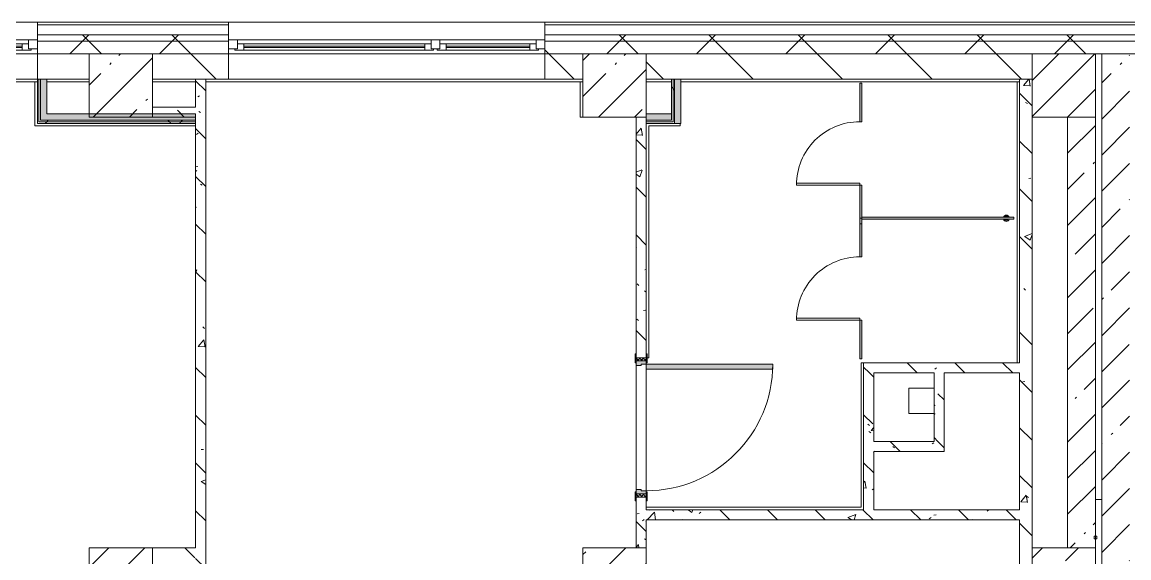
# Model space of a CAD drawing. Header units: millimetres. Extents: x -3456 to 185767, y -8553 to 29000.
# Drawn here: x 134976 to 143721, y 23120 to 27350 of the extents above; entities that cross this region are included whole.
import ezdxf

# ---------------------------------------------------------------- set-up
doc = ezdxf.new("R2010")
doc.units = ezdxf.units.MM
for name, color, linetype, lineweight, true_color in [('A-DOOR-3', 7, 'Continuous', 5, 0xaaaaaa), ('A-DOOR-4', 7, 'Continuous', 5, 0xe2e2e2), ('A-DOOR-FRAM-4', 7, 'Continuous', 5, 0xe2e2e2), ('A-DOOR-FRAM-5', 7, 'Continuous', 5, 0xaaaaaa), ('A-FLOR-2', 7, 'Continuous', 5, 0xaaaaaa), ('A-GENM-1', 7, 'Continuous', 5, 0xe2ddcd), ('I-WALL-1', 7, 'Continuous', 5, 0xe7e7e7), ('I-WALL-2', 7, 'Continuous', 9, 0xe7e7e7), ('I-WALL-5', 7, 'Continuous', 5, 0x787878)]:
    doc.layers.add(name, color=color, linetype=linetype, lineweight=lineweight, true_color=true_color)
for name, color, linetype, lineweight in [('A-DOOR-6', 7, 'Continuous', 5), ('A-GENM', 7, 'Continuous', 5), ('A-GLAZ-2', 7, 'Continuous', 5), ('A-WALL', 7, 'Continuous', 9), ('A-WALL-3', 7, 'Continuous', 5), ('I-WALL-3', 7, 'Continuous', 5), ('S-COLS-2', 7, 'Continuous', 5)]:
    doc.layers.add(name, color=color, linetype=linetype, lineweight=lineweight)
pattern_1 = [(45, (58756.86, 0), (-285.1231, 285.1231), []), (45, (59042, 0), (-285.1231, 285.1231), [504.031, -100.806, 16.764, -84.042])]
pattern_2 = [(135, (58756.86, 0), (-377.1708, -377.1708), [533.4, -88.9, 17.78, -88.9]), (135, (58756.86, 376.94), (-377.1708, -377.1708), []), (50, (58756.86, 0), (637.6445, -55.7866), [66.675, -733.425]), (355, (58756.86, 0), (-123.3494, 668.699), [53.34, -586.74]), (100.451, (58810, -4.65), (514.299, 612.908), [56.665, -623.315]), (46.184, (58756.86, 177.8), (948.7764, -147.15), [100.012, -1100.137]), (96.636, (58835.9, 165.5), (830.909, 865.997), [84.998, -934.973]), (351.184, (58756.9, 177.8), (830.918, 865.988), [80.01, -880.11]), (21, (58845.76, 133.35), (530.6506, -357.9283), [66.675, -733.425]), (326, (58845.76, 133.35), (216.308, 644.6585), [53.34, -586.74]), (71.451, (58890, 103.5), (746.9596, 286.7243), [56.665, -623.315]), (37.5, (58756.86, 0), (10.81053, 295.9426), [16.764, -562.864, 16.764, -578.866, -588.962]), (37.5, (58756.86, 0), (10.81053, 295.9426), [-1175.258, 16.764, -572.198]), (7.5, (58756.86, 0), (233.8692, 350.6318), [16.764, -322.834, 16.764, -549.529, -224.472]), (7.5, (58756.86, 0), (233.8692, 350.6318), [-905.891, 16.764, -207.708]), (327.5, (58558.61, 0), (474.5678, -20.0513), [16.764, -205.486, 16.764, -676.656, -920.115]), (327.5, (58558.61, 0), (474.5678, -20.0513), [-915.67, 16.764, -903.351]), (317.5, (58469.7, 0), (518.4522, 88.9934), [16.764, -272.161, 16.764, -443.738, -653.415]), (317.5, (58469.7, 0), (518.4522, 88.9934), [-749.427, 16.764, -636.651])]
pattern_3 = [(45, (58756.86, 0), (-353.5534, 353.5534), []), (135, (58756.86, 0), (-353.5534, -353.5534), [])]
pattern_4 = [(45, (58756.86, 0), (-530.33, 530.33), []), (135, (58756.86, 0), (-530.33, -530.33), [])]

# ---------------------------------------------------------------- blocks, each defined once
blk = doc.blocks.new('BSC_Колонна _Прямоугольная - 500х500-23287078-2_6_1_птичка')
at = {"layer": 'S-COLS-2'}
h = blk.add_hatch(dxfattribs=at)
h.set_pattern_fill('FP_129', color=256, style=0, pattern_type=2)
h.set_pattern_definition([(45, (-84450, -22950), (-285.1231, 285.1231), []), (45, (-84164.88, -22950), (-285.1231, 285.1231), [504.031, -100.806, 16.764, -84.042])])
h.paths.add_polyline_path([(-250, -250), (250, -250), (250, 250), (-250, 250), (-250, -158.4)])
for p, q in [((250, 250), (-250, 250)), ((-250, 250), (-250, -250)), ((250, -250), (250, 250)), ((-250, -250), (250, -250))]:
    blk.add_line(p, q, dxfattribs=at)
blk = doc.blocks.new('BSC_Колонна _Прямоугольная - 500х500-V122-2_6_1_птичка')
at = {"layer": 'S-COLS-2'}
h = blk.add_hatch(dxfattribs=at)
h.set_pattern_fill('FP_152', color=256, style=0, pattern_type=2)
h.set_pattern_definition([(45, (-77000, -22950), (-285.1231, 285.1231), []), (45, (-76714.88, -22950), (-285.1231, 285.1231), [504.031, -100.806, 16.764, -84.042])])
h.paths.add_polyline_path([(-250, -250), (250, -250), (250, 250), (-250, 250), (-250, -158.4)])
for p, q in [((250, 250), (-250, 250)), ((-250, 250), (-250, -250)), ((250, -250), (250, 250)), ((-250, -250), (250, -250))]:
    blk.add_line(p, q, dxfattribs=at)
blk = doc.blocks.new('110_Дверь_СКБ_1Ст_Внутренняя1 - Д-4 1100x2100h_су мгн-32391219-2_6_1_птичка')
at = {"layer": 'A-DOOR-3'}
h = blk.add_hatch(dxfattribs=at)
h.set_pattern_fill('FP_156', color=256, style=0, pattern_type=2)
h.set_pattern_definition([(135, (1751.41, 104.685), (-14.14214, -14.14214), []), (225, (1751.41, 104.685), (14.14214, -14.14214), [])])
h.paths.add_polyline_path([(562.5, 40), (537.5, 40), (537.5, -40), (562.5, -40)])
at = {"layer": 'A-DOOR-4'}
h = blk.add_hatch(color=256, dxfattribs=at)
h.paths.add_polyline_path([(537.5, 40), (512.5, 40), (512.5, 0), (502.5, 0), (502.5, -40), (537.5, -40)])
h.paths.add_polyline_path([(-477.5, 0), (-487.5, 0), (-487.5, 40), (-512.5, 40), (-512.5, -40), (-477.5, -40)])
at = {"layer": 'A-DOOR-FRAM-4'}
for points in [[(-447.5, 40), (-447.5, 1040), (-487.5, 1040), (-487.5, 40)], [(-497.5, 40), (-497.5, 48), (-567.5, 48), (-567.5, 40)], [(592.5, 48), (522.5, 48), (522.5, 40), (592.5, 40)], [(-497.5, -40), (-567.5, -40), (-567.5, -48), (-497.5, -48)], [(592.5, -48), (592.5, -40), (522.5, -40), (522.5, -48)]]:
    blk.add_hatch(color=256, dxfattribs=at).paths.add_polyline_path(points)
at = {"layer": 'A-DOOR-FRAM-5'}
h = blk.add_hatch(dxfattribs=at)
h.set_pattern_fill('FP_157', color=256, style=0, pattern_type=2)
h.set_pattern_definition([(45, (-371.384, 104.685), (-14.1421, 14.1421), []), (135, (-371.384, 104.685), (-14.1421, -14.1421), [])])
h.paths.add_polyline_path([(-512.5, 40), (-537.5, 40), (-537.5, -40), (-512.5, -40)])
at = {"layer": 'A-DOOR-3'}
for p, q in [((-487.5, 1040), (-487.5, 40)), ((-447.5, 1040), (-487.5, 1040)), ((-447.5, 40), (-447.5, 1040)), ((-487.5, 40), (-447.5, 40))]:
    blk.add_line(p, q, dxfattribs=at)
blk.add_arc((-487.5, 40), 1000, 360, 90, dxfattribs=at)
at = {"layer": 'A-DOOR-FRAM-5'}
for p, q in [((-497.5, 48), (-567.5, 48)), ((-567.5, 48), (-567.5, 40)), ((-567.5, 40), (-497.5, 40)), ((-512.5, 40), (-537.5, 40)), ((-537.5, 40), (-537.5, -40)), ((-487.5, 40), (-512.5, 40)), ((-512.5, 40), (-512.5, -40)), ((-512.5, -40), (-512.5, 40)), ((-497.5, 40), (-512.5, 40)), ((-512.5, 40), (-512.5, 39)), ((-512.5, 39), (-497.5, 39)), ((-497.5, 40), (-497.5, 48)), ((-497.5, 39), (-497.5, 40)), ((-487.5, 0), (-487.5, 40)), ((-477.5, 0), (-487.5, 0)), ((-477.5, -40), (-477.5, 0)), ((512.5, 0), (502.5, 0)), ((502.5, 0), (502.5, -40)), ((512.5, 40), (512.5, 0)), ((537.5, 40), (512.5, 40)), ((592.5, 48), (522.5, 48)), ((522.5, 48), (522.5, 40)), ((537.5, 40), (522.5, 40)), ((522.5, 40), (522.5, 39)), ((522.5, 40), (592.5, 40)), ((522.5, 39), (537.5, 39)), ((537.5, -40), (537.5, 40)), ((562.5, 40), (537.5, 40)), ((537.5, 40), (537.5, -40)), ((537.5, 39), (537.5, 40)), ((562.5, -40), (562.5, 40)), ((592.5, 40), (592.5, 48)), ((-497.5, -40), (-567.5, -40)), ((-567.5, -40), (-567.5, -48)), ((-567.5, -48), (-497.5, -48)), ((-537.5, -40), (-512.5, -40)), ((-497.5, -39), (-512.5, -39)), ((-512.5, -39), (-512.5, -40)), ((-512.5, -40), (-477.5, -40)), ((-512.5, -40), (-497.5, -40)), ((-497.5, -40), (-497.5, -39)), ((-497.5, -48), (-497.5, -40)), ((502.5, -40), (537.5, -40)), ((537.5, -39), (522.5, -39)), ((522.5, -39), (522.5, -40)), ((522.5, -40), (537.5, -40)), ((592.5, -40), (522.5, -40)), ((522.5, -40), (522.5, -48)), ((522.5, -48), (592.5, -48)), ((537.5, -40), (537.5, -39)), ((537.5, -40), (562.5, -40)), ((592.5, -48), (592.5, -40))]:
    blk.add_line(p, q, dxfattribs=at)
blk = doc.blocks.new('120_Окно_СКБ_2Ст - 120_Окно_СКБ_2Ст 2500х2500 _мал створка справа_-23206729-2_6_1_птичка')
at = {"layer": 'A-GLAZ-2'}
for p, q in [((-1250, -75), (-1250, -5)), ((-1250, -5), (-1180, -5)), ((1250, -5), (-1250, -5)), ((-1180, -75), (-1250, -75)), ((-1250, -75), (-1200, -75)), ((-1180, -75), (-1200, -75)), ((-1200, -75), (-1200, -85)), ((-1200, -85), (370, -85)), ((370, -85), (-1200, -85)), ((-1180, -5), (-1180, -75)), ((350, -35), (-1180, -35)), ((-1180, -35), (-1180, -75)), ((-1130, -85), (-1130, -35)), ((-1130, -55), (300, -55)), ((300, -65), (-1130, -65)), ((300, -85), (300, -35)), ((350, -75), (350, -5)), ((350, -5), (420, -5)), ((350, -75), (350, -35)), ((420, -75), (350, -75)), ((370, -75), (350, -75)), ((370, -75), (400, -75)), ((370, -85), (370, -75)), ((420, -75), (400, -75)), ((400, -75), (400, -85)), ((400, -85), (1200, -85)), ((1200, -85), (400, -85)), ((420, -5), (420, -75)), ((1180, -35), (420, -35)), ((420, -35), (420, -75)), ((470, -85), (470, -35)), ((470, -55), (1130, -55)), ((1130, -65), (470, -65)), ((1130, -85), (1130, -35)), ((1180, -75), (1180, -5)), ((1180, -5), (1250, -5)), ((1180, -75), (1180, -35)), ((1250, -75), (1180, -75)), ((1200, -75), (1180, -75)), ((1200, -75), (1250, -75)), ((1200, -85), (1200, -75)), ((1250, -5), (1250, -75))]:
    blk.add_line(p, q, dxfattribs=at)
blk = doc.blocks.new('120_Окно_СКБ_2Ст - 120_Окно_СКБ_2Ст 2100х2400 _мал створка справа_-19092174-2_6_1_птичка')
at = {"layer": 'A-GLAZ-2'}
for p, q in [((-1050, -75), (-1050, -5)), ((-1050, -5), (-980, -5)), ((1050, -5), (-1050, -5)), ((-980, -75), (-1050, -75)), ((-1050, -75), (-1000, -75)), ((-980, -75), (-1000, -75)), ((-1000, -75), (-1000, -85)), ((-1000, -85), (170, -85)), ((170, -85), (-1000, -85)), ((-980, -5), (-980, -75)), ((150, -35), (-980, -35)), ((-980, -35), (-980, -75)), ((-930, -85), (-930, -35)), ((-930, -55), (100, -55)), ((100, -65), (-930, -65)), ((100, -85), (100, -35)), ((150, -75), (150, -5)), ((150, -5), (220, -5)), ((150, -75), (150, -35)), ((220, -75), (150, -75)), ((170, -75), (150, -75)), ((170, -75), (200, -75)), ((170, -85), (170, -75)), ((220, -75), (200, -75)), ((200, -75), (200, -85)), ((200, -85), (1000, -85)), ((1000, -85), (200, -85)), ((220, -5), (220, -75)), ((980, -35), (220, -35)), ((220, -35), (220, -75)), ((270, -85), (270, -35)), ((270, -55), (930, -55)), ((930, -65), (270, -65)), ((930, -85), (930, -35)), ((980, -75), (980, -5)), ((980, -5), (1050, -5)), ((980, -75), (980, -35)), ((1050, -75), (980, -75)), ((1000, -75), (980, -75)), ((1000, -75), (1050, -75)), ((1000, -85), (1000, -75)), ((1050, -5), (1050, -75))]:
    blk.add_line(p, q, dxfattribs=at)
blk = doc.blocks.new('BSC_Колонна _Прямоугольная - 500х500-V177-2_6_1_птичка')
at = {"layer": 'S-COLS-2'}
h = blk.add_hatch(dxfattribs=at)
h.set_pattern_fill('FP_194', color=256, style=0, pattern_type=2)
h.set_pattern_definition([(45, (-80900, -22950), (-285.1231, 285.1231), []), (45, (-80614.88, -22950), (-285.1231, 285.1231), [504.031, -100.806, 16.764, -84.042])])
h.paths.add_polyline_path([(-250, -250), (250, -250), (250, 250), (-250, 250), (-250, -158.4)])
for p, q in [((250, 250), (-250, 250)), ((-250, 250), (-250, -250)), ((250, -250), (250, 250)), ((-250, -250), (250, -250))]:
    blk.add_line(p, q, dxfattribs=at)
blk = doc.blocks.new('131_Сантехническая перегородка_Дверь - СД-1-V217-2_6_1_птичка')
at = {"layer": 'A-GENM-1'}
for points in [[(0, -8), (305.2, -8), (305.2, 8), (0, 8)], [(805.2, -8), (1110.4, -8), (1110.4, 8), (805.2, 8)]]:
    blk.add_hatch(color=256, dxfattribs=at).paths.add_polyline_path(points)
at = {"layer": 'A-DOOR-6'}
for p, q in [((321.2, 508), (305.2, 508)), ((305.2, 8), (305.2, 508)), ((321.2, 8), (321.2, 508)), ((321.2, 8), (305.2, 8))]:
    blk.add_line(p, q, dxfattribs=at)
blk.add_arc((305.2, 8), 500, 360, 90, dxfattribs=at)
at = {"layer": 'A-GENM'}
for p, q in [((305.2, 8), (0, 8)), ((0, 8), (0, -8)), ((305.2, -8), (305.2, 8)), ((1110.4, 8), (805.2, 8)), ((805.2, 8), (805.2, -8)), ((1110.4, -8), (1110.4, 8)), ((0, -8), (305.2, -8)), ((805.2, -8), (1110.4, -8))]:
    blk.add_line(p, q, dxfattribs=at)
blk = doc.blocks.new('131_Сантехническая перегородка 8 - СП-1-30911291-2_6_1_птичка')
at = {"layer": 'A-GENM-1'}
blk.add_hatch(color=256, dxfattribs=at).paths.add_polyline_path([(1200, 8), (0, 8), (0, -8), (1200, -8)])
at = {"layer": 'A-GENM'}
for p, q in [((1200, 8), (0, 8)), ((0, 8), (0, -8)), ((1200, -8), (1200, 8)), ((0, -8), (1200, -8))]:
    blk.add_line(p, q, dxfattribs=at)
at = {"layer": 'A-GENM', "flags": 128}
for points in [[(71.5, 8), (71.1, 8.5), (70.8, 9), (70.4, 9.5), (70, 9.9), (69.6, 10.4), (69.2, 10.8), (68.8, 11.2), (68.3, 11.6), (67.8, 12), (67.3, 12.3), (66.8, 12.7), (66.3, 13), (65.8, 13.3), (65.3, 13.6), (64.7, 13.8), (64.2, 14), (63.6, 14.3), (63, 14.4), (62.4, 14.6), (61.9, 14.7), (61.3, 14.9), (60.7, 14.9), (60.1, 15), (59.5, 15.1), (58.9, 15.1), (58.3, 15.1), (57.7, 15), (57.1, 15), (56.5, 14.9), (55.9, 14.8), (55.3, 14.7), (54.7, 14.5), (54.1, 14.4), (53.5, 14.2), (53, 13.9), (52.4, 13.7), (51.9, 13.4), (51.4, 13.2), (50.8, 12.9), (50.3, 12.5), (49.8, 12.2), (49.3, 11.8), (48.9, 11.4), (48.4, 11), (48, 10.6), (47.6, 10.2), (47.2, 9.7), (46.8, 9.3), (46.4, 8.8), (46.1, 8.3), (45.9, 8)], [(45.9, -8), (46.3, -8.5), (46.6, -9), (47, -9.5), (47.4, -9.9), (47.8, -10.4), (48.2, -10.8), (48.6, -11.2), (49.1, -11.6), (49.6, -12), (50, -12.3), (50.5, -12.7), (51.1, -13), (51.6, -13.3), (52.1, -13.6), (52.7, -13.8), (53.2, -14), (53.8, -14.3), (54.4, -14.4), (54.9, -14.6), (55.5, -14.7), (56.1, -14.9), (56.7, -14.9), (57.3, -15), (57.9, -15.1), (58.5, -15.1), (59.1, -15.1), (59.7, -15), (60.3, -15), (60.9, -14.9), (61.5, -14.8), (62.1, -14.7), (62.7, -14.5), (63.3, -14.4), (63.8, -14.2), (64.4, -13.9), (65, -13.7), (65.5, -13.4), (66, -13.2), (66.6, -12.9), (67.1, -12.5), (67.6, -12.2), (68, -11.8), (68.5, -11.4), (69, -11), (69.4, -10.6), (69.8, -10.2), (70.2, -9.7), (70.6, -9.3), (70.9, -8.8), (71.3, -8.3), (71.5, -8)]]:
    blk.add_lwpolyline(points, dxfattribs=at)
at = {"layer": 'A-GENM'}
for radius, start, end in [(24.6, 19.91127, 160.08873), (17.6, 45, 135), (17.6, 45, 135), (15.1, 45, 135), (24.6, 199.91127, 340.08873), (17.6, 225, 315), (17.6, 225, 315), (15.1, 225, 315)]:
    blk.add_arc((58.7, 0), radius, start, end, dxfattribs=at)

msp = doc.modelspace()

# ---------------------------------------------------------------- hatches: boundary and pattern name
at = {"layer": 'A-WALL-3'}
h = msp.add_hatch(dxfattribs=at)
h.set_pattern_fill('FP_120', color=256, style=0, pattern_type=2)
h.set_pattern_definition(pattern_3)
h.paths.add_polyline_path([(150363.5, 27200), (151916.9, 27200), (151916.9, 27250), (139106.9, 27250), (139106.9, 27200), (148508.4, 27200)])
h.paths.add_polyline_path([(135523.4, 27200), (136606.9, 27200), (136606.9, 27250), (135096.9, 27250), (135096.9, 27200)])
h.paths.add_polyline_path([(132740.9, 27200), (132996.9, 27200), (132996.9, 27250), (127616.9, 27250), (127616.9, 27200), (131813.4, 27200)])
h.paths.add_polyline_path([(119512.1, 27200), (119796.9, 27200), (119796.9, 27250), (118616.9, 27250), (118616.9, 27200), (118828.3, 27200)])
h.paths.add_polyline_path([(126712.1, 27200), (126716.9, 27200), (126712.1, 27250), (124916.9, 27250), (124916.9, 27200), (126248.3, 27200)])
h.paths.add_polyline_path([(123712.1, 27200), (124016.9, 27200), (124016.9, 27250), (122936.9, 27250), (122936.9, 27200), (123465.8, 27200)])
h.paths.add_polyline_path([(115582, 27200), (115916.9, 27200), (115916.9, 27250), (114666.7, 27250), (114666.7, 27200), (115118.3, 27200)])
h.paths.add_polyline_path([(113263.3, 27200), (113766.7, 27200), (113766.7, 27250), (112617, 27250), (112617, 27200)])
h.paths.add_polyline_path([(108625.7, 27200), (109517, 27200), (109517, 27250), (108417.1, 27250), (108417.1, 27200)])
h.paths.add_polyline_path([(106770.7, 27200), (107517.1, 27200), (107517.1, 27250), (106263.9, 27250), (106263.9, 27200)])
h.paths.add_polyline_path([(103163.9, 27200), (103163.9, 27250), (100766.9, 27250), (100766.9, 27200), (102133.2, 27200)])
h = msp.add_hatch(dxfattribs=at)
h.set_pattern_fill('FP_120', color=256, style=0, pattern_type=2)
h.set_pattern_definition(pattern_3)
h.paths.add_polyline_path([(150363.5, 27100), (151816.9, 27100), (151816.9, 27200), (139106.9, 27200), (139106.9, 27100), (148508.4, 27100)])
h.paths.add_polyline_path([(131813.4, 27100), (132996.9, 27100), (132996.9, 27200), (127616.9, 27200), (127616.9, 27100), (129958.3, 27100)])
h.paths.add_polyline_path([(125516.9, 27100), (126716.9, 27100), (126712.1, 27200), (124916.9, 27200), (124916.9, 27100), (125320.8, 27100)])
h.paths.add_polyline_path([(135523.4, 27100), (136606.9, 27100), (136606.9, 27200), (135096.9, 27200), (135096.9, 27100), (135506.9, 27100)])
h.paths.add_polyline_path([(113263.3, 27100), (113766.7, 27100), (113766.7, 27200), (112617, 27200), (112617, 27100)])
h.paths.add_polyline_path([(123465.8, 27100), (124016.9, 27100), (124016.9, 27200), (122936.9, 27200), (122936.9, 27100)])
h.paths.add_polyline_path([(115916.9, 27100), (115916.9, 27200), (114666.7, 27200), (114666.7, 27100), (115582, 27100)])
h.paths.add_polyline_path([(118828.3, 27100), (119796.9, 27100), (119796.9, 27200), (118616.9, 27200), (118616.9, 27100)])
h.paths.add_polyline_path([(108625.7, 27100), (109517, 27100), (109517, 27200), (108417.1, 27200), (108417.1, 27100)])
h.paths.add_polyline_path([(106770.7, 27100), (107517.1, 27100), (107517.1, 27200), (106263.9, 27200), (106263.9, 27100)])
h.paths.add_polyline_path([(100816.9, 27100), (103163.9, 27100), (103163.9, 27200), (100816.9, 27200)])
at = {"layer": 'I-WALL-1'}
for points in [[(135171.9, 26625), (135171.9, 26900), (135121.9, 26900), (135121.9, 26625)], [(140181.9, 26550), (140181.9, 26900), (140131.9, 26900), (140131.9, 26550), (140160.9, 26550)], [(136346.9, 26575), (136346.9, 26625), (135121.9, 26625), (135121.9, 26575), (135523.4, 26575)]]:
    msp.add_hatch(color=256, dxfattribs=at).paths.add_polyline_path(points)
at = {"layer": 'I-WALL-2'}
msp.add_hatch(color=256, dxfattribs=at).paths.add_polyline_path([(140106.9, 26575), (140106.9, 26625), (139906.9, 26625), (139906.9, 26575)])
at = {"layer": 'I-WALL-3'}
h = msp.add_hatch(dxfattribs=at)
h.set_pattern_fill('FP_131', color=256, style=0, pattern_type=2)
h.set_pattern_definition([(135, (58756.86, 0), (-353.5534, -353.5534), [])])
h.paths.add_polyline_path([(142956.9, 26900), (142956.9, 27100), (139906.9, 27100), (139906.9, 26900), (142943.4, 26900)])
h.paths.add_polyline_path([(132996.9, 26900), (132996.9, 27100), (132796.9, 27100), (132796.9, 26900)])
h.paths.add_polyline_path([(132296.9, 26900), (132296.9, 27100), (129566.9, 27100), (129566.9, 26900), (131813.4, 26900)])
h.paths.add_polyline_path([(135506.9, 26900), (135506.9, 27100), (135096.9, 27100), (135096.9, 26900)])
h.paths.add_polyline_path([(139233.4, 26900), (139406.9, 26900), (139406.9, 27100), (139106.9, 27100), (139106.9, 26900)])
h.paths.add_polyline_path([(136006.9, 26900), (136606.9, 26900), (136606.9, 27100), (136006.9, 27100)])
h.paths.add_polyline_path([(124016.9, 26900), (124016.9, 27100), (122916.9, 27100), (122916.9, 26900), (123465.8, 26900)])
h.paths.add_polyline_path([(126248.3, 26900), (126716.9, 26900), (126712.1, 27100), (125516.9, 27100), (125516.9, 26900)])
h.paths.add_polyline_path([(119816.9, 26900), (119816.9, 27100), (118616.9, 27100), (118616.9, 26900), (119755.8, 26900)])
h.paths.add_polyline_path([(127616.9, 26900), (129066.9, 26900), (129066.9, 27100), (127616.9, 27100)])
h.paths.add_polyline_path([(115582, 26900), (115916.9, 26900), (115916.9, 27100), (114666.7, 27100), (114666.7, 26900), (115118.3, 26900)])
h.paths.add_polyline_path([(109517, 26900), (109517, 27100), (109121.7, 27100), (109121.7, 26900)])
h.paths.add_polyline_path([(112617, 26900), (113766.7, 26900), (113766.7, 27100), (112617, 27100)])
h = msp.add_hatch(dxfattribs=at)
h.set_pattern_fill('FP_128', color=256, style=0, pattern_type=2)
h.set_pattern_definition(pattern_1)
h.paths.add_polyline_path([(143506.9, 18370), (143726.9, 18370), (143726.9, 27100), (143506.9, 27100), (143506.9, 18742.3)])
h = msp.add_hatch(dxfattribs=at)
h.set_pattern_fill('FP_224', color=256, style=0, pattern_type=2)
h.set_pattern_definition(pattern_4)
h.paths.add_polyline_path([(140106.9, 26575), (140119.4, 26575), (140119.4, 26900), (140106.9, 26900), (140106.9, 26625)])
h = msp.add_hatch(dxfattribs=at)
h.set_pattern_fill('FP_224', color=256, style=0, pattern_type=2)
h.set_pattern_definition(pattern_4)
h.paths.add_polyline_path([(140131.9, 26562.5), (140131.9, 26900), (140119.4, 26900), (140119.4, 26562.5)])
h = msp.add_hatch(dxfattribs=at)
h.set_pattern_fill('FP_128', color=256, style=0, pattern_type=2)
h.set_pattern_definition(pattern_1)
h.paths.add_polyline_path([(143456.9, 15150), (143456.9, 15530), (143236.9, 15530), (143236.9, 15150)])
h.paths.add_polyline_path([(143236.9, 18570), (143456.9, 18570), (143456.9, 18600), (143236.9, 18600)])
h.paths.add_polyline_path([(143236.9, 19100), (143456.9, 19100), (143456.9, 22700), (143236.9, 22700), (143236.9, 19320.8)])
h.paths.add_polyline_path([(143361, 23200), (143456.9, 23200), (143456.9, 26600), (143236.9, 26600), (143236.9, 23200)])
h = msp.add_hatch(dxfattribs=at)
h.set_pattern_fill('FP_224', color=256, style=0, pattern_type=2)
h.set_pattern_definition(pattern_4)
h.paths.add_polyline_path([(136346.9, 26550), (136346.9, 26562.5), (135096.9, 26562.5), (135096.9, 26550), (135523.4, 26550)])
h = msp.add_hatch(dxfattribs=at)
h.set_pattern_fill('FP_224', color=256, style=0, pattern_type=2)
h.set_pattern_definition(pattern_4)
h.paths.add_polyline_path([(136346.9, 26562.5), (136346.9, 26575), (135109.4, 26575), (135109.4, 26562.5), (135523.4, 26562.5)])
at = {"layer": 'I-WALL-5'}
h = msp.add_hatch(dxfattribs=at)
h.set_pattern_fill('FP_139', color=256, style=0, pattern_type=2)
h.set_pattern_definition(pattern_2)
h.paths.add_polyline_path([(136346.9, 18800), (136426.9, 18800), (136426.9, 26900), (136346.9, 26900), (136346.9, 20477.7)])
h = msp.add_hatch(dxfattribs=at)
h.set_pattern_fill('FP_139', color=256, style=0, pattern_type=2)
h.set_pattern_definition(pattern_2)
h.paths.add_polyline_path([(142943.4, 18800), (142956.9, 18800), (142956.9, 26900), (142857.6, 26900), (142857.6, 18800)])
h = msp.add_hatch(dxfattribs=at)
h.set_pattern_fill('FP_139', color=256, style=0, pattern_type=2)
h.set_pattern_definition(pattern_2)
h.paths.add_polyline_path([(136346.9, 26600), (136346.9, 26680), (136006.9, 26680), (136006.9, 26600)])
h = msp.add_hatch(dxfattribs=at)
h.set_pattern_fill('FP_139', color=256, style=0, pattern_type=2)
h.set_pattern_definition(pattern_2)
h.paths.add_polyline_path([(139906.9, 23200), (139906.9, 23600), (139826.9, 23600), (139826.9, 23200)])
h.paths.add_polyline_path([(139826.9, 24700), (139906.9, 24700), (139906.9, 26600), (139826.9, 26600), (139826.9, 24730)])
h = msp.add_hatch(dxfattribs=at)
h.set_pattern_fill('FP_139', color=256, style=0, pattern_type=2)
h.set_pattern_definition(pattern_2)
h.paths.add_polyline_path([(142015.9, 24580), (142857.6, 24580), (142857.6, 24660), (141625.4, 24660), (141625.4, 24580), (141705.4, 24580)])
h = msp.add_hatch(dxfattribs=at)
h.set_pattern_fill('FP_139', color=256, style=0, pattern_type=2)
h.set_pattern_definition(pattern_2)
h.paths.add_polyline_path([(141625.4, 23500), (141705.4, 23500), (141705.4, 24580), (141625.4, 24580), (141625.4, 23948.5)])
h = msp.add_hatch(dxfattribs=at)
h.set_pattern_fill('FP_139', color=256, style=0, pattern_type=2)
h.set_pattern_definition(pattern_2)
h.paths.add_polyline_path([(142262, 24040), (142262, 24580), (142182, 24580), (142182, 24040)])
h = msp.add_hatch(dxfattribs=at)
h.set_pattern_fill('FP_139', color=256, style=0, pattern_type=2)
h.set_pattern_definition(pattern_2)
h.paths.add_polyline_path([(141705.4, 23960), (142262, 23960), (142262, 24040), (141705.4, 24040)])
h = msp.add_hatch(dxfattribs=at)
h.set_pattern_fill('FP_139', color=256, style=0, pattern_type=2)
h.set_pattern_definition(pattern_2)
h.paths.add_polyline_path([(142857.6, 23420), (142857.6, 23500), (139906.9, 23500), (139906.9, 23420), (142015.9, 23420)])
h = msp.add_hatch(dxfattribs=at)
h.set_pattern_fill('FP_139', color=256, style=0, pattern_type=2)
h.set_pattern_definition(pattern_2)
h.paths.add_polyline_path([(136346.9, 23120), (136346.9, 23200), (136006.9, 23200), (136006.9, 23120)])
at = {"layer": 'S-COLS-2'}
h = msp.add_hatch(dxfattribs=at)
h.set_pattern_fill('FP_128', color=256, style=0, pattern_type=2)
h.set_pattern_definition(pattern_1)
h.paths.add_polyline_path([(135523.4, 26600), (136006.9, 26600), (136006.9, 27100), (135506.9, 27100), (135506.9, 26600)])
h = msp.add_hatch(dxfattribs=at)
h.set_pattern_fill('FP_128', color=256, style=0, pattern_type=2)
h.set_pattern_definition(pattern_1)
h.paths.add_polyline_path([(139406.9, 26600), (139906.9, 26600), (139906.9, 27100), (139406.9, 27100), (139406.9, 26840.9)])
h = msp.add_hatch(dxfattribs=at)
h.set_pattern_fill('FP_128', color=256, style=0, pattern_type=2)
h.set_pattern_definition(pattern_1)
h.paths.add_polyline_path([(143456.9, 26600), (143456.9, 27100), (142956.9, 27100), (142956.9, 26600)])

# ---------------------------------------------------------------- linework, layer by layer
at = {"layer": 'A-FLOR-2'}
for p, q in [((135075.9, 26879), (132796.9, 26879)), ((135075.9, 26530), (135075.9, 26879)), ((139385.9, 26600), (139385.9, 26880)), ((142837.6, 24660), (142837.6, 26880)), ((139406.9, 26600), (139385.9, 26600)), ((136346.9, 26530), (135075.9, 26530)), ((140176.9, 26530), (139926.9, 26530)), ((139926.9, 26530), (139926.9, 24700)), ((140176.9, 26550), (140176.9, 26530)), ((139926.9, 24700), (139914.9, 24700)), ((141605.4, 23520), (141605.4, 24660)), ((141605.4, 24660), (141625.4, 24660)), ((141982, 24459.9), (142182, 24459.9)), ((141982, 24259.9), (141982, 24459.9)), ((142182, 24259.9), (141982, 24259.9)), ((143506.9, 23580), (143456.9, 23580)), ((139906.9, 23520), (141605.4, 23520))]:
    msp.add_line(p, q, dxfattribs=at)
at = {"layer": 'A-WALL'}
for p, q in [((136606.9, 27330), (135096.9, 27330)), ((152046.9, 27330), (139106.9, 27330)), ((136606.9, 27250), (135096.9, 27250)), ((136606.9, 27200), (135096.9, 27200)), ((151966.9, 27250), (139106.9, 27250)), ((151916.9, 27200), (139106.9, 27200)), ((135506.9, 27100), (135096.9, 27100)), ((136606.9, 27100), (136006.9, 27100)), ((139406.9, 27100), (139106.9, 27100)), ((142956.9, 27100), (139906.9, 27100)), ((135109.4, 26900), (135109.4, 26562.5)), ((135121.9, 26900), (135121.9, 26575)), ((136426.9, 26900), (136346.9, 26900)), ((140119.4, 26900), (140119.4, 26562.5)), ((140131.9, 26900), (140131.9, 26550)), ((142956.9, 26900), (142857.6, 26900)), ((140106.9, 26625), (140106.9, 26575)), ((135109.4, 26562.5), (136346.9, 26562.5)), ((135121.9, 26575), (136346.9, 26575)), ((140106.9, 26575), (139906.9, 26575)), ((140119.4, 26562.5), (139906.9, 26562.5))]:
    msp.add_line(p, q, dxfattribs=at)
at = {"layer": 'A-WALL-3'}
for p, q in [((152066.9, 27350), (113766.7, 27350)), ((135096.9, 27350), (135096.9, 27100)), ((136606.9, 27100), (136606.9, 27350)), ((139106.9, 27350), (139106.9, 27100)), ((135506.9, 27100), (136006.9, 27100)), ((139406.9, 27100), (139906.9, 27100)), ((142956.9, 27100), (151816.9, 27100)), ((143466.9, 23290.5), (143446.9, 23290.5)), ((143446.9, 23290.5), (143446.9, 23270.5)), ((143446.9, 23270.5), (143466.9, 23270.5)), ((143466.9, 23270.5), (143466.9, 23290.5))]:
    msp.add_line(p, q, dxfattribs=at)
at = {"layer": 'I-WALL-3'}
for p, q in [((132996.9, 27100), (135096.9, 27100)), ((135096.9, 27100), (135096.9, 26550)), ((135506.9, 26900), (135506.9, 27100)), ((136006.9, 27100), (136006.9, 26900)), ((136606.9, 26900), (136606.9, 27100)), ((136606.9, 27100), (139106.9, 27100)), ((139106.9, 27100), (139106.9, 26900)), ((139406.9, 26900), (139406.9, 27100)), ((139906.9, 27100), (139906.9, 26900)), ((142956.9, 26900), (142956.9, 27100)), ((143506.9, 27100), (143506.9, 18370)), ((135506.9, 26900), (132796.9, 26900)), ((135097.8, 26880), (132796.9, 26880)), ((135171.9, 26625), (135171.9, 26900)), ((135506.9, 26880), (135171.9, 26880)), ((136006.9, 26900), (136346.9, 26900)), ((136346.9, 26880), (136006.9, 26880)), ((136346.9, 26900), (136346.9, 26680)), ((139406.9, 26900), (136426.9, 26900)), ((136426.9, 18800), (136426.9, 26900)), ((139406.9, 26880), (136426.9, 26880)), ((139906.9, 26900), (142857.6, 26900)), ((140106.9, 26880), (139906.9, 26880)), ((140106.9, 26900), (140106.9, 26625)), ((140181.9, 26550), (140181.9, 26900)), ((142857.6, 26880), (140181.9, 26880)), ((142857.6, 26900), (142857.6, 24660)), ((142957.6, 26900), (142956.9, 26900)), ((142957.6, 23200), (142957.6, 26900)), ((136346.9, 26680), (136006.9, 26680)), ((136006.9, 26680), (136006.9, 26600)), ((136346.9, 26625), (135171.9, 26625)), ((136006.9, 26600), (136346.9, 26600)), ((136346.9, 26550), (136346.9, 26625)), ((136346.9, 26600), (136346.9, 23200)), ((139906.9, 26600), (139826.9, 26600)), ((139826.9, 26600), (139826.9, 24730)), ((140106.9, 26625), (139906.9, 26625)), ((139906.9, 26625), (139906.9, 24730)), ((143236.9, 26600), (143236.9, 23200)), ((143456.9, 26600), (143236.9, 26600)), ((143456.9, 23200), (143456.9, 26600)), ((135096.9, 26550), (136346.9, 26550)), ((139906.9, 26550), (140181.9, 26550)), ((142857.6, 24660), (141625.4, 24660)), ((141625.4, 24660), (141625.4, 23500)), ((139826.9, 23660), (139826.9, 24640)), ((139906.9, 24610), (139906.9, 23650)), ((141705.4, 24580), (142182, 24580)), ((141705.4, 24040), (141705.4, 24580)), ((142182, 24580), (142182, 24040)), ((142262, 24580), (142857.6, 24580)), ((142262, 23960), (142262, 24580)), ((142857.6, 24580), (142857.6, 23500)), ((142182, 24040), (141705.4, 24040)), ((141705.4, 23500), (141705.4, 23960)), ((141705.4, 23960), (142262, 23960)), ((139826.9, 23570), (139826.9, 23200)), ((139906.9, 23500), (139906.9, 23570)), ((141625.4, 23500), (139906.9, 23500)), ((142857.6, 23500), (141705.4, 23500)), ((139906.9, 23420), (142857.6, 23420)), ((139906.9, 23200), (139906.9, 23420)), ((142857.6, 23420), (142857.6, 18800)), ((136346.9, 23200), (136006.9, 23200))]:
    msp.add_line(p, q, dxfattribs=at)
at = {"layer": 'S-COLS-2'}
for p, q in [((136006.9, 27100), (135506.9, 27100)), ((135506.9, 27100), (135506.9, 26900)), ((136006.9, 26900), (136006.9, 27100)), ((139906.9, 27100), (139406.9, 27100)), ((139406.9, 27100), (139406.9, 26900)), ((139906.9, 26900), (139906.9, 27100)), ((143456.9, 27100), (142956.9, 27100)), ((142956.9, 27100), (142956.9, 26900)), ((143456.9, 26600), (143456.9, 27100)), ((135506.9, 26900), (135506.9, 26600)), ((136006.9, 26600), (136006.9, 26900)), ((139406.9, 26900), (139406.9, 26600)), ((139906.9, 26600), (139906.9, 26900)), ((142956.9, 26900), (142956.9, 26600)), ((135506.9, 26600), (136006.9, 26600)), ((139406.9, 26600), (139906.9, 26600)), ((142956.9, 26600), (143456.9, 26600))]:
    msp.add_line(p, q, dxfattribs=at)

# ---------------------------------------------------------------- block references
at = {"layer": 'A-DOOR-3', "rotation": 270}
msp.add_blockref('110_Дверь_СКБ_1Ст_Внутренняя1 - Д-4 1100x2100h_су мгн-32391219-2_6_1_птичка', (139866.9, 24162.5), dxfattribs=at)
at = {"layer": 'A-GENM'}
for name, p, rotation in [('131_Сантехническая перегородка_Дверь - СД-1-V217-2_6_1_птичка', (141602.4, 25758.6), 89.99999999997607), ('131_Сантехническая перегородка_Дверь - СД-1-V217-2_6_1_птичка', (141602.4, 24691), 89.99999999997607), ('131_Сантехническая перегородка 8 - СП-1-30911291-2_6_1_птичка', (142811.2, 25801.4), 180)]:
    msp.add_blockref(name, p, dxfattribs=dict(at, rotation=rotation))
at = {"layer": 'A-GLAZ-2'}
for name, p in [('120_Окно_СКБ_2Ст - 120_Окно_СКБ_2Ст 2100х2400 _мал створка справа_-19092174-2_6_1_птичка', (134046.9, 27215)), ('120_Окно_СКБ_2Ст - 120_Окно_СКБ_2Ст 2500х2500 _мал створка справа_-23206729-2_6_1_птичка', (137856.9, 27215))]:
    msp.add_blockref(name, p, dxfattribs=at)
at = {"layer": 'S-COLS-2'}
for name, p in [('BSC_Колонна _Прямоугольная - 500х500-V122-2_6_1_птичка', (135756.9, 22950)), ('BSC_Колонна _Прямоугольная - 500х500-V177-2_6_1_птичка', (139656.9, 22950)), ('BSC_Колонна _Прямоугольная - 500х500-23287078-2_6_1_птичка', (143206.9, 22950))]:
    msp.add_blockref(name, p, dxfattribs=at)

doc.saveas('drawing.dxf')
